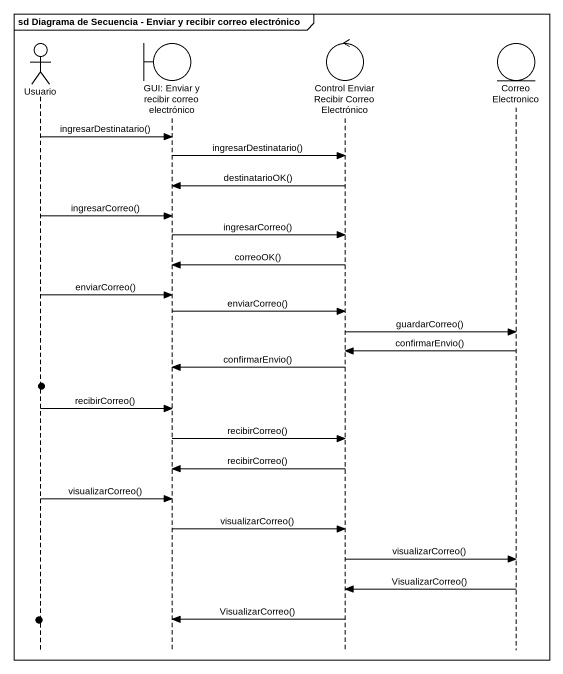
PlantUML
@startuml
mainframe sd Diagrama de Secuencia - Enviar y recibir correo electrónico
hide footbox
actor Usuario
boundary "GUI: Enviar y recibir correo electrónico" as GUI_Enviar_y_recibir_correo
control "Control Enviar Recibir Correo Electrónico" as Control_Enviar_Recibir
entity "Correo Electronico" as Correo_Electronico

Usuario -> GUI_Enviar_y_recibir_correo : ingresarDestinatario()
GUI_Enviar_y_recibir_correo -> Control_Enviar_Recibir : ingresarDestinatario()
Control_Enviar_Recibir -> GUI_Enviar_y_recibir_correo : destinatarioOK()
Usuario -> GUI_Enviar_y_recibir_correo : ingresarCorreo()
GUI_Enviar_y_recibir_correo -> Control_Enviar_Recibir : ingresarCorreo()
Control_Enviar_Recibir -> GUI_Enviar_y_recibir_correo : correoOK()
Usuario -> GUI_Enviar_y_recibir_correo : enviarCorreo()
GUI_Enviar_y_recibir_correo -> Control_Enviar_Recibir : enviarCorreo()
Control_Enviar_Recibir -> Correo_Electronico : guardarCorreo()
Correo_Electronico -> Control_Enviar_Recibir : confirmarEnvio()
Control_Enviar_Recibir -> GUI_Enviar_y_recibir_correo : confirmarEnvio()
Usuario -> GUI_Enviar_y_recibir_correo : recibirCorreo()
GUI_Enviar_y_recibir_correo -> Control_Enviar_Recibir : recibirCorreo()
Control_Enviar_Recibir -> GUI_Enviar_y_recibir_correo : recibirCorreo()
Usuario -> GUI_Enviar_y_recibir_correo : visualizarCorreo()
GUI_Enviar_y_recibir_correo -> Control_Enviar_Recibir : visualizarCorreo()
Control_Enviar_Recibir -> Correo_Electronico : visualizarCorreo()
Correo_Electronico -> Control_Enviar_Recibir : VisualizarCorreo()
Control_Enviar_Recibir -> GUI_Enviar_y_recibir_correo : VisualizarCorreo()
@enduml
